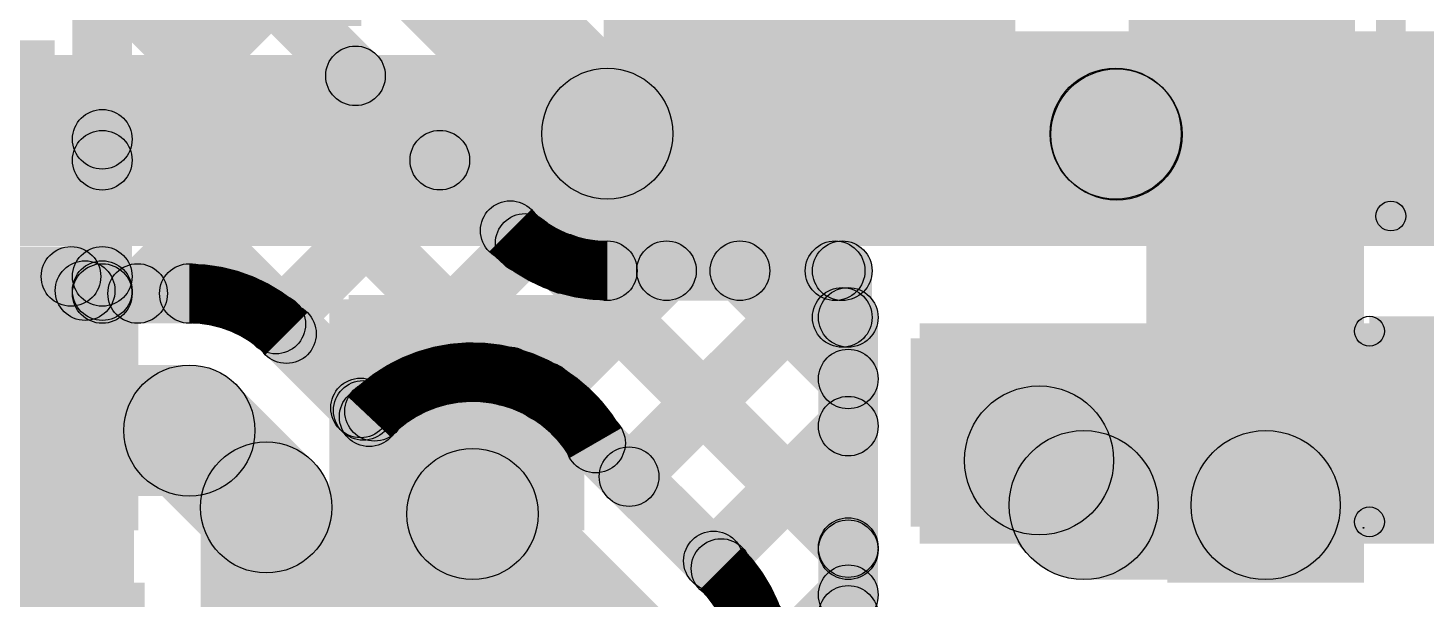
# Model space of a CAD drawing. Header units: millimetres. Extents: x -0.08 to 3.07, y -0.08 to 2.73.
# Drawn here: x 0.9654 to 1.1999, y 1.1467 to 1.2426 of the extents above; entities that cross this region are included whole.
import ezdxf

# ---------------------------------------------------------------- set-up
doc = ezdxf.new("R2010")
doc.units = ezdxf.units.MM
doc.header["$MEASUREMENT"] = 0
for name, color, linetype in [('BottomLayer', 5, 'Continuous'), ('BottomPaste', 16, 'Continuous'), ('BottomSolder', 6, 'Continuous'), ('TopLayer', 1, 'Continuous'), ('TopOverlay', 2, 'Continuous'), ('TopPaste', 8, 'Continuous'), ('TopSolder', 216, 'Continuous'), ('ViaHoleLayer', 16, 'Continuous')]:
    doc.layers.add(name, color=color, linetype=linetype)

# ---------------------------------------------------------------- blocks, each defined once
blk = doc.blocks.new('R__0402_8')
at = {"layer": 'TopLayer'}
for points in [[(-0.0275, -0.0125), (-0.0275, 0.0125), (-0.0095, 0.0125), (-0.0095, -0.0125)], [(0.0095, -0.0125), (0.0095, 0.0125), (0.0275, 0.0125), (0.0275, -0.0125)]]:
    blk.add_hatch(color=1, dxfattribs=at).paths.add_polyline_path(points)
at = {"layer": 'TopOverlay'}
h = blk.add_hatch(color=2, dxfattribs=at)
edge = h.paths.add_edge_path()
edge.add_arc((-0.031, 0.016), 0.0025, 0, 360)
h = blk.add_hatch(color=2, dxfattribs=at)
edge = h.paths.add_edge_path()
edge.add_arc((-0.031, 0.016), 0.0025, 0, 360)
for points in [[(-0.031, 0.0135), (-0.031, 0.0185), (0.031, 0.0185), (0.031, 0.0135)], [(-0.0285, -0.016), (-0.0335, -0.016), (-0.0335, 0.016), (-0.0285, 0.016)], [(0.0335, -0.016), (0.0285, -0.016), (0.0285, 0.016), (0.0335, 0.016)], [(-0.031, -0.0185), (-0.031, -0.0135), (0.031, -0.0135), (0.031, -0.0185)], [(-0.032, -0.01706), (-0.032, -0.01694), (0.032, -0.01694), (0.032, -0.01706)]]:
    blk.add_hatch(color=2, dxfattribs=at).paths.add_polyline_path(points)
h = blk.add_hatch(color=2, dxfattribs=at)
edge = h.paths.add_edge_path()
edge.add_arc((0.031, 0.016), 0.0025, 0, 360)
h = blk.add_hatch(color=2, dxfattribs=at)
edge = h.paths.add_edge_path()
edge.add_arc((0.031, 0.016), 0.0025, 0, 360)
h = blk.add_hatch(color=2, dxfattribs=at)
edge = h.paths.add_edge_path()
edge.add_arc((-0.031, -0.016), 0.0025, 0, 360)
h = blk.add_hatch(color=2, dxfattribs=at)
edge = h.paths.add_edge_path()
edge.add_arc((-0.031, -0.016), 0.0025, 0, 360)
h = blk.add_hatch(color=2, dxfattribs=at)
edge = h.paths.add_edge_path()
edge.add_arc((0.031, -0.016), 0.0025, 0, 360)
h = blk.add_hatch(color=2, dxfattribs=at)
edge = h.paths.add_edge_path()
edge.add_arc((0.031, -0.016), 0.0025, 0, 360)
h = blk.add_hatch(color=2, dxfattribs=at)
edge = h.paths.add_edge_path()
edge.add_arc((-0.032, -0.017), 0.0000635, 0, 360)
h = blk.add_hatch(color=2, dxfattribs=at)
edge = h.paths.add_edge_path()
edge.add_arc((0.032, -0.017), 0.0000635, 0, 360)
at = {"layer": 'TopPaste'}
for points in [[(-0.0275, -0.0125), (-0.0275, 0.0125), (-0.0095, 0.0125), (-0.0095, -0.0125)], [(0.0095, -0.0125), (0.0095, 0.0125), (0.0275, 0.0125), (0.0275, -0.0125)]]:
    blk.add_hatch(color=8, dxfattribs=at).paths.add_polyline_path(points)
at = {"layer": 'TopSolder'}
for points in [[(-0.0315, -0.0165), (-0.0315, 0.0165), (-0.0055, 0.0165), (-0.0055, -0.0165)], [(0.0055, -0.0165), (0.0055, 0.0165), (0.0315, 0.0165), (0.0315, -0.0165)]]:
    blk.add_hatch(color=216, dxfattribs=at).paths.add_polyline_path(points)
at = {"layer": 'TopOverlay'}
for centre, radius in [((-0.031, 0.016), 0.0025), ((-0.031, 0.016), 0.0025), ((0.031, 0.016), 0.0025), ((0.031, 0.016), 0.0025), ((-0.031, -0.016), 0.0025), ((-0.031, -0.016), 0.0025), ((0.031, -0.016), 0.0025), ((0.031, -0.016), 0.0025), ((-0.032, -0.017), 0.0000635), ((0.032, -0.017), 0.0000635)]:
    blk.add_circle(centre, radius, dxfattribs=at)
blk = doc.blocks.new('R__0402_B_42')
at = {"layer": 'BottomLayer'}
for points in [[(-0.0095, 0.0125), (-0.0095, -0.0125), (-0.0275, -0.0125), (-0.0275, 0.0125)], [(0.0275, 0.0125), (0.0275, -0.0125), (0.0095, -0.0125), (0.0095, 0.0125)]]:
    blk.add_hatch(color=5, dxfattribs=at).paths.add_polyline_path(points)
at = {"layer": 'BottomPaste'}
for points in [[(-0.0095, 0.0125), (-0.0095, -0.0125), (-0.0275, -0.0125), (-0.0275, 0.0125)], [(0.0275, 0.0125), (0.0275, -0.0125), (0.0095, -0.0125), (0.0095, 0.0125)]]:
    blk.add_hatch(color=16, dxfattribs=at).paths.add_polyline_path(points)
at = {"layer": 'BottomSolder'}
for points in [[(-0.0055, 0.0165), (-0.0055, -0.0165), (-0.0315, -0.0165), (-0.0315, 0.0165)], [(0.0315, 0.0165), (0.0315, -0.0165), (0.0055, -0.0165), (0.0055, 0.0165)]]:
    blk.add_hatch(color=6, dxfattribs=at).paths.add_polyline_path(points)
blk = doc.blocks.new('R__0402_43')
at = {"layer": 'TopLayer'}
for points in [[(-0.0275, -0.0125), (-0.0275, 0.0125), (-0.0095, 0.0125), (-0.0095, -0.0125)], [(0.0095, -0.0125), (0.0095, 0.0125), (0.0275, 0.0125), (0.0275, -0.0125)]]:
    blk.add_hatch(color=1, dxfattribs=at).paths.add_polyline_path(points)
at = {"layer": 'TopOverlay'}
h = blk.add_hatch(color=2, dxfattribs=at)
edge = h.paths.add_edge_path()
edge.add_arc((-0.031, 0.016), 0.0025, 0, 360)
h = blk.add_hatch(color=2, dxfattribs=at)
edge = h.paths.add_edge_path()
edge.add_arc((-0.031, 0.016), 0.0025, 0, 360)
for points in [[(-0.031, 0.0135), (-0.031, 0.0185), (0.031, 0.0185), (0.031, 0.0135)], [(-0.0335, 0.016), (-0.0285, 0.016), (-0.0285, -0.016), (-0.0335, -0.016)], [(0.0285, 0.016), (0.0335, 0.016), (0.0335, -0.016), (0.0285, -0.016)], [(-0.031, -0.0185), (-0.031, -0.0135), (0.031, -0.0135), (0.031, -0.0185)], [(-0.032, -0.01706), (-0.032, -0.01694), (0.032, -0.01694), (0.032, -0.01706)]]:
    blk.add_hatch(color=2, dxfattribs=at).paths.add_polyline_path(points)
h = blk.add_hatch(color=2, dxfattribs=at)
edge = h.paths.add_edge_path()
edge.add_arc((0.031, 0.016), 0.0025, 0, 360)
h = blk.add_hatch(color=2, dxfattribs=at)
edge = h.paths.add_edge_path()
edge.add_arc((0.031, 0.016), 0.0025, 0, 360)
h = blk.add_hatch(color=2, dxfattribs=at)
edge = h.paths.add_edge_path()
edge.add_arc((-0.031, -0.016), 0.0025, 0, 360)
h = blk.add_hatch(color=2, dxfattribs=at)
edge = h.paths.add_edge_path()
edge.add_arc((-0.031, -0.016), 0.0025, 0, 360)
h = blk.add_hatch(color=2, dxfattribs=at)
edge = h.paths.add_edge_path()
edge.add_arc((0.031, -0.016), 0.0025, 0, 360)
h = blk.add_hatch(color=2, dxfattribs=at)
edge = h.paths.add_edge_path()
edge.add_arc((0.031, -0.016), 0.0025, 0, 360)
h = blk.add_hatch(color=2, dxfattribs=at)
edge = h.paths.add_edge_path()
edge.add_arc((-0.032, -0.017), 0.0000635, 0, 360)
h = blk.add_hatch(color=2, dxfattribs=at)
edge = h.paths.add_edge_path()
edge.add_arc((0.032, -0.017), 0.0000635, 0, 360)
at = {"layer": 'TopPaste'}
for points in [[(-0.0275, -0.0125), (-0.0275, 0.0125), (-0.0095, 0.0125), (-0.0095, -0.0125)], [(0.0095, -0.0125), (0.0095, 0.0125), (0.0275, 0.0125), (0.0275, -0.0125)]]:
    blk.add_hatch(color=8, dxfattribs=at).paths.add_polyline_path(points)
at = {"layer": 'TopSolder'}
for points in [[(-0.0315, -0.0165), (-0.0315, 0.0165), (-0.0055, 0.0165), (-0.0055, -0.0165)], [(0.0055, -0.0165), (0.0055, 0.0165), (0.0315, 0.0165), (0.0315, -0.0165)]]:
    blk.add_hatch(color=216, dxfattribs=at).paths.add_polyline_path(points)
at = {"layer": 'TopOverlay'}
for centre, radius in [((-0.031, 0.016), 0.0025), ((-0.031, 0.016), 0.0025), ((0.031, 0.016), 0.0025), ((0.031, 0.016), 0.0025), ((-0.031, -0.016), 0.0025), ((-0.031, -0.016), 0.0025), ((0.031, -0.016), 0.0025), ((0.031, -0.016), 0.0025), ((-0.032, -0.017), 0.0000635), ((0.032, -0.017), 0.0000635)]:
    blk.add_circle(centre, radius, dxfattribs=at)
blk = doc.blocks.new('SOT23_3_B_51')
at = {"layer": 'BottomLayer'}
for points in [[(-0.02166, 0.02657), (-0.05316, 0.02657), (-0.05316, 0.05807), (-0.02166, 0.05807)], [(0.05314, 0.02657), (0.02165, 0.02657), (0.02165, 0.05807), (0.05314, 0.05807)], [(0.01574, -0.05807), (-0.01575, -0.05807), (-0.01575, -0.02657), (0.01574, -0.02657)]]:
    blk.add_hatch(color=5, dxfattribs=at).paths.add_polyline_path(points)
at = {"layer": 'BottomPaste'}
for points in [[(-0.02166, 0.02657), (-0.05316, 0.02657), (-0.05316, 0.05807), (-0.02166, 0.05807)], [(0.05314, 0.02657), (0.02165, 0.02657), (0.02165, 0.05807), (0.05314, 0.05807)], [(0.01574, -0.05807), (-0.01575, -0.05807), (-0.01575, -0.02657), (0.01574, -0.02657)]]:
    blk.add_hatch(color=16, dxfattribs=at).paths.add_polyline_path(points)
at = {"layer": 'BottomSolder'}
for points in [[(-0.01766, 0.02257), (-0.05716, 0.02257), (-0.05716, 0.06207), (-0.01766, 0.06207)], [(0.05714, 0.02257), (0.01765, 0.02257), (0.01765, 0.06207), (0.05714, 0.06207)], [(0.01974, -0.06207), (-0.01975, -0.06207), (-0.01975, -0.02257), (0.01974, -0.02257)]]:
    blk.add_hatch(color=6, dxfattribs=at).paths.add_polyline_path(points)
blk = doc.blocks.new('LM393DT_60')
at = {"layer": 'TopLayer'}
for points in [[(-0.07579, 0.03681), (-0.07579, 0.01319), (-0.13681, 0.01319), (-0.13681, 0.03681)], [(0.13681, 0.03681), (0.13681, 0.01319), (0.07579, 0.01319), (0.07579, 0.03681)], [(-0.07579, -0.01319), (-0.07579, -0.03681), (-0.13681, -0.03681), (-0.13681, -0.01319)], [(0.13681, -0.01319), (0.13681, -0.03681), (0.07579, -0.03681), (0.07579, -0.01319)]]:
    blk.add_hatch(color=1, dxfattribs=at).paths.add_polyline_path(points)
at = {"layer": 'TopPaste'}
for points in [[(-0.07579, 0.03681), (-0.07579, 0.01319), (-0.13681, 0.01319), (-0.13681, 0.03681)], [(0.13681, 0.03681), (0.13681, 0.01319), (0.07579, 0.01319), (0.07579, 0.03681)], [(-0.07579, -0.01319), (-0.07579, -0.03681), (-0.13681, -0.03681), (-0.13681, -0.01319)], [(0.13681, -0.01319), (0.13681, -0.03681), (0.07579, -0.03681), (0.07579, -0.01319)]]:
    blk.add_hatch(color=8, dxfattribs=at).paths.add_polyline_path(points)
at = {"layer": 'TopSolder'}
for points in [[(-0.07179, 0.04081), (-0.07179, 0.00919), (-0.14081, 0.00919), (-0.14081, 0.04081)], [(0.14081, 0.04081), (0.14081, 0.00919), (0.07179, 0.00919), (0.07179, 0.04081)], [(-0.07179, -0.00919), (-0.07179, -0.04081), (-0.14081, -0.04081), (-0.14081, -0.00919)], [(0.14081, -0.00919), (0.14081, -0.04081), (0.07179, -0.04081), (0.07179, -0.00919)]]:
    blk.add_hatch(color=216, dxfattribs=at).paths.add_polyline_path(points)
blk = doc.blocks.new('S______B______B_65')
at = {"layer": 'BottomLayer'}
for points in [[(-0.015, 0.0175), (-0.015, -0.0175), (-0.045, -0.0175), (-0.045, 0.0175)], [(0.045, 0.0175), (0.045, -0.0175), (0.015, -0.0175), (0.015, 0.0175)]]:
    blk.add_hatch(color=5, dxfattribs=at).paths.add_polyline_path(points)
at = {"layer": 'BottomPaste'}
for points in [[(-0.015, 0.0175), (-0.015, -0.0175), (-0.045, -0.0175), (-0.045, 0.0175)], [(0.045, 0.0175), (0.045, -0.0175), (0.015, -0.0175), (0.015, 0.0175)]]:
    blk.add_hatch(color=16, dxfattribs=at).paths.add_polyline_path(points)
at = {"layer": 'BottomSolder'}
for points in [[(-0.011, 0.0215), (-0.011, -0.0215), (-0.049, -0.0215), (-0.049, 0.0215)], [(0.049, 0.0215), (0.049, -0.0215), (0.011, -0.0215), (0.011, 0.0215)]]:
    blk.add_hatch(color=6, dxfattribs=at).paths.add_polyline_path(points)
blk = doc.blocks.new('S______B______B_68')
at = {"layer": 'BottomLayer'}
for points in [[(-0.015, 0.0175), (-0.015, -0.0175), (-0.045, -0.0175), (-0.045, 0.0175)], [(0.045, 0.0175), (0.045, -0.0175), (0.015, -0.0175), (0.015, 0.0175)]]:
    blk.add_hatch(color=5, dxfattribs=at).paths.add_polyline_path(points)
at = {"layer": 'BottomPaste'}
for points in [[(-0.015, 0.0175), (-0.015, -0.0175), (-0.045, -0.0175), (-0.045, 0.0175)], [(0.045, 0.0175), (0.045, -0.0175), (0.015, -0.0175), (0.015, 0.0175)]]:
    blk.add_hatch(color=16, dxfattribs=at).paths.add_polyline_path(points)
at = {"layer": 'BottomSolder'}
for points in [[(-0.011, 0.0215), (-0.011, -0.0215), (-0.049, -0.0215), (-0.049, 0.0215)], [(0.049, 0.0215), (0.049, -0.0215), (0.011, -0.0215), (0.011, 0.0215)]]:
    blk.add_hatch(color=6, dxfattribs=at).paths.add_polyline_path(points)

msp = doc.modelspace()

# ---------------------------------------------------------------- hatches: boundary and pattern name
at = {"layer": 'BottomLayer'}
for points in [[(1.062, 1.206), (1.131, 1.206), (1.131, 1.322), (1.062, 1.322)], [(1.153, 1.19), (1.188, 1.19), (1.188, 1.262), (1.153, 1.262)], [(0.909, 1.206), (1.065, 1.206), (1.065, 1.238), (0.909, 1.238)], [(1.016, 1.102), (1.058, 1.102), (1.058, 1.197), (1.016, 1.197)], [(0.9412, 1.102), (0.9832, 1.102), (0.9832, 1.195), (0.9412, 1.195)], [(1.12616, 1.16116), (1.14384, 1.17884), (1.15134, 1.17134), (1.13366, 1.15366)], [(1.1425, 1.15), (1.1425, 1.175), (1.173, 1.175), (1.173, 1.15)], [(1.173, 1.15), (1.189, 1.15), (1.189, 1.175), (1.173, 1.175)]]:
    msp.add_hatch(color=5, dxfattribs=at).paths.add_polyline_path(points)
h = msp.add_hatch(color=5, dxfattribs=at)
edge = h.paths.add_edge_path()
edge.add_arc((1.135, 1.17), 0.0125, 0, 360)
h = msp.add_hatch(color=5, dxfattribs=at)
edge = h.paths.add_edge_path()
edge.add_arc((1.135, 1.17), 0.01181, 0, 360)
h = msp.add_hatch(color=5, dxfattribs=at)
edge = h.paths.add_edge_path()
edge.add_arc((1.1425, 1.1625), 0.0125, 0, 360)
h = msp.add_hatch(color=5, dxfattribs=at)
edge = h.paths.add_edge_path()
edge.add_arc((1.1425, 1.1625), 0.0125, 0, 360)
h = msp.add_hatch(color=5, dxfattribs=at)
edge = h.paths.add_edge_path()
edge.add_arc((1.173, 1.1625), 0.0125, 0, 360)
h = msp.add_hatch(color=5, dxfattribs=at)
edge = h.paths.add_edge_path()
edge.add_arc((1.04, 1.161), 0.01181, 0, 360)
at = {"layer": 'TopLayer'}
for points in [[(1.00497, 1.2669), (1.02052, 1.28246), (1.07038, 1.2326), (1.05482, 1.21704)], [(0.97488, 1.24814), (0.98195, 1.25521), (1.0496, 1.18756), (1.04253, 1.18049)], [(0.99968, 1.24814), (1.00675, 1.25521), (1.04987, 1.21209), (1.0428, 1.20502)], [(0.98145, 1.21682), (0.97438, 1.22389), (1.00269, 1.2522), (1.00976, 1.24513)], [(0.98291, 1.20087), (0.97291, 1.20087), (0.97291, 1.24849), (0.98291, 1.24849)], [(1.114, 1.206), (1.377, 1.206), (1.377, 1.242), (1.114, 1.242)], [(0.98738, 1.19446), (0.98031, 1.20154), (1.01683, 1.23806), (1.0239, 1.23099)], [(1.0626, 1.21382), (1.0626, 1.23582), (1.14785, 1.23582), (1.14785, 1.21382)], [(1.14008, 1.21704), (1.15563, 1.2326), (1.15578, 1.23246), (1.14022, 1.2169)], [(0.97438, 1.22036), (0.98145, 1.22743), (1.02711, 1.18177), (1.02004, 1.1747)], [(1.01053, 1.18933), (1.00346, 1.1964), (1.03098, 1.22392), (1.03805, 1.21685)], [(1.01053, 1.18933), (1.00346, 1.1964), (1.03098, 1.22392), (1.03805, 1.21685)], [(1.02476, 1.17528), (1.01769, 1.18235), (1.04528, 1.20994), (1.05235, 1.20287)], [(0.89289, 1.19587), (0.89289, 1.20587), (0.97791, 1.20587), (0.97791, 1.19587)], [(1.0557, 1.17793), (1.04863, 1.185), (1.06898, 1.20536), (1.07605, 1.19829)], [(1.05186, 1.19944), (1.05893, 1.20652), (1.10654, 1.15891), (1.09946, 1.15184)], [(1.0626, 1.19682), (1.0626, 1.20682), (1.102, 1.20682), (1.102, 1.19682)], [(1.06979, 1.16374), (1.06272, 1.17081), (1.09727, 1.20536), (1.10434, 1.19829)], [(1.0813, 1.19829), (1.08837, 1.20536), (1.10654, 1.18719), (1.09946, 1.18012)], [(0.89289, 1.19349), (0.89289, 1.20349), (0.97791, 1.20349), (0.97791, 1.19349)], [(0.96912, 1.19733), (0.97619, 1.2044), (0.97857, 1.20202), (0.9715, 1.19495)], [(0.97791, 1.193), (0.97791, 1.203), (0.99251, 1.203), (0.99251, 1.193)], [(1.107, 1.194), (1.097, 1.194), (1.097, 1.20182), (1.107, 1.20182)], [(1.00524, 1.18773), (1.01231, 1.1948), (1.0252, 1.18191), (1.01813, 1.17484)], [(1.108, 1.155), (1.098, 1.155), (1.098, 1.194), (1.108, 1.194)], [(1.115, 1.156), (1.214, 1.156), (1.214, 1.193), (1.115, 1.193)], [(0.93572, 1.164), (0.93572, 1.186), (0.99251, 1.186), (0.99251, 1.164)], [(0.98474, 1.16722), (1.00029, 1.18278), (1.01318, 1.16989), (0.99762, 1.15433)], [(1.08393, 1.1496), (1.07686, 1.15667), (1.09946, 1.17927), (1.10654, 1.1722)], [(1.05708, 1.16937), (1.06416, 1.17644), (1.0852, 1.1554), (1.07813, 1.14833)], [(1.03222, 1.15322), (1.04778, 1.16878), (1.07318, 1.14338), (1.05762, 1.12782)], [(1.0164, 1.06668), (0.9944, 1.06668), (0.9944, 1.16211), (1.0164, 1.16211)], [(1.108, 1.144), (1.098, 1.144), (1.098, 1.155), (1.108, 1.155)], [(1.108, 1.144), (1.098, 1.144), (1.098, 1.155), (1.108, 1.155)], [(1.09194, 1.12932), (1.08487, 1.13639), (1.09946, 1.15099), (1.10654, 1.14392)]]:
    msp.add_hatch(color=1, dxfattribs=at).paths.add_polyline_path(points)
h = msp.add_hatch(color=1, dxfattribs=at)
edge = h.paths.add_edge_path()
edge.add_arc((1.02037, 1.23453), 0.005, 0, 360)
h = msp.add_hatch(color=1, dxfattribs=at)
edge = h.paths.add_edge_path()
edge.add_arc((1.0626, 1.22482), 0.011, 0, 360)
h = msp.add_hatch(color=1, dxfattribs=at)
edge = h.paths.add_edge_path()
edge.add_arc((1.0626, 1.22482), 0.011, 0, 360)
h = msp.add_hatch(color=1, dxfattribs=at)
edge = h.paths.add_edge_path()
edge.add_arc((1.14785, 1.22482), 0.011, 0, 360)
h = msp.add_hatch(color=1, dxfattribs=at)
edge = h.paths.add_edge_path()
edge.add_arc((1.14785, 1.22482), 0.011, 0, 360)
h = msp.add_hatch(color=1, dxfattribs=at)
edge = h.paths.add_edge_path()
edge.add_arc((1.148, 1.22468), 0.011, 0, 360)
h = msp.add_hatch(color=1, dxfattribs=at)
edge = h.paths.add_edge_path()
edge.add_arc((0.97791, 1.22389), 0.005, 0, 360)
h = msp.add_hatch(color=1, dxfattribs=at)
edge = h.paths.add_edge_path()
edge.add_arc((0.97791, 1.22036), 0.005, 0, 360)
h = msp.add_hatch(color=1, dxfattribs=at)
edge = h.paths.add_edge_path()
edge.add_arc((1.03451, 1.22038), 0.005, 0, 360)
h = msp.add_hatch(color=1, dxfattribs=at)
edge = h.paths.add_edge_path()
edge.add_arc((1.03451, 1.22038), 0.005, 0, 360)
h = msp.add_hatch(color=1, dxfattribs=at)
edge = h.paths.add_edge_path()
edge.add_arc((1.04633, 1.20856), 0.005, 0, 360)
h = msp.add_hatch(color=1, dxfattribs=at)
edge = h.paths.add_edge_path()
edge.add_arc((1.04633, 1.20856), 0.005, 0, 360)
h = msp.add_hatch(color=1, dxfattribs=at)
edge = h.paths.add_edge_path()
edge.add_arc((1.04633, 1.20856), 0.005, 0, 360)
h = msp.add_hatch(color=1, dxfattribs=at)
edge = h.paths.add_edge_path()
edge.add_arc((1.04882, 1.20641), 0.005, 0, 360)
h = msp.add_hatch(color=1, dxfattribs=at)
edge = h.paths.add_edge_path()
edge.add_arc((1.05539, 1.20298), 0.005, 0, 360)
h = msp.add_hatch(color=1, dxfattribs=at)
edge = h.paths.add_edge_path()
edge.add_arc((0.97266, 1.20087), 0.005, 0, 360)
h = msp.add_hatch(color=1, dxfattribs=at)
edge = h.paths.add_edge_path()
edge.add_arc((0.97791, 1.20087), 0.005, 0, 360)
h = msp.add_hatch(color=1, dxfattribs=at)
edge = h.paths.add_edge_path()
edge.add_arc((0.97791, 1.20087), 0.005, 0, 360)
h = msp.add_hatch(color=1, dxfattribs=at)
edge = h.paths.add_edge_path()
edge.add_arc((1.0626, 1.20182), 0.005, 0, 360)
h = msp.add_hatch(color=1, dxfattribs=at)
edge = h.paths.add_edge_path()
edge.add_arc((1.0626, 1.20182), 0.005, 0, 360)
h = msp.add_hatch(color=1, dxfattribs=at)
edge = h.paths.add_edge_path()
edge.add_arc((1.0626, 1.20182), 0.005, 0, 360)
h = msp.add_hatch(color=1, dxfattribs=at)
edge = h.paths.add_edge_path()
edge.add_arc((1.07252, 1.20182), 0.005, 0, 360)
h = msp.add_hatch(color=1, dxfattribs=at)
edge = h.paths.add_edge_path()
edge.add_arc((1.08484, 1.20182), 0.005, 0, 360)
h = msp.add_hatch(color=1, dxfattribs=at)
edge = h.paths.add_edge_path()
edge.add_arc((1.1008, 1.20182), 0.005, 0, 360)
h = msp.add_hatch(color=1, dxfattribs=at)
edge = h.paths.add_edge_path()
edge.add_arc((1.102, 1.20182), 0.005, 0, 360)
h = msp.add_hatch(color=1, dxfattribs=at)
edge = h.paths.add_edge_path()
edge.add_arc((1.102, 1.20182), 0.005, 0, 360)
h = msp.add_hatch(color=1, dxfattribs=at)
edge = h.paths.add_edge_path()
edge.add_arc((0.97503, 1.19849), 0.005, 0, 360)
h = msp.add_hatch(color=1, dxfattribs=at)
edge = h.paths.add_edge_path()
edge.add_arc((0.97791, 1.19849), 0.005, 0, 360)
h = msp.add_hatch(color=1, dxfattribs=at)
edge = h.paths.add_edge_path()
edge.add_arc((0.97791, 1.198), 0.005, 0, 360)
h = msp.add_hatch(color=1, dxfattribs=at)
edge = h.paths.add_edge_path()
edge.add_arc((0.98384, 1.198), 0.005, 0, 360)
h = msp.add_hatch(color=1, dxfattribs=at)
edge = h.paths.add_edge_path()
edge.add_arc((0.99251, 1.198), 0.005, 0, 360)
h = msp.add_hatch(color=1, dxfattribs=at)
edge = h.paths.add_edge_path()
edge.add_arc((0.99251, 1.198), 0.005, 0, 360)
h = msp.add_hatch(color=1, dxfattribs=at)
edge = h.paths.add_edge_path()
edge.add_arc((0.99251, 1.198), 0.005, 0, 360)
h = msp.add_hatch(color=1, dxfattribs=at)
edge = h.paths.add_edge_path()
edge.add_arc((1.102, 1.194), 0.005, 0, 360)
h = msp.add_hatch(color=1, dxfattribs=at)
edge = h.paths.add_edge_path()
edge.add_arc((1.103, 1.194), 0.005, 0, 360)
h = msp.add_hatch(color=1, dxfattribs=at)
edge = h.paths.add_edge_path()
edge.add_arc((1.007, 1.19287), 0.005, 0, 360)
h = msp.add_hatch(color=1, dxfattribs=at)
edge = h.paths.add_edge_path()
edge.add_arc((1.007, 1.19287), 0.005, 0, 360)
h = msp.add_hatch(color=1, dxfattribs=at)
edge = h.paths.add_edge_path()
edge.add_arc((1.00878, 1.19126), 0.005, 0, 360)
h = msp.add_hatch(color=1, dxfattribs=at)
edge = h.paths.add_edge_path()
edge.add_arc((1.00878, 1.19126), 0.005, 0, 360)
h = msp.add_hatch(color=1, dxfattribs=at)
edge = h.paths.add_edge_path()
edge.add_arc((1.00878, 1.19126), 0.005, 0, 360)
h = msp.add_hatch(color=1, dxfattribs=at)
edge = h.paths.add_edge_path()
edge.add_arc((1.04606, 1.18403), 0.005, 0, 360)
h = msp.add_hatch(color=1, dxfattribs=at)
edge = h.paths.add_edge_path()
edge.add_arc((1.05216, 1.18147), 0.005, 0, 360)
h = msp.add_hatch(color=1, dxfattribs=at)
edge = h.paths.add_edge_path()
edge.add_arc((1.103, 1.18366), 0.005, 0, 360)
h = msp.add_hatch(color=1, dxfattribs=at)
edge = h.paths.add_edge_path()
edge.add_arc((0.99251, 1.175), 0.011, 0, 360)
h = msp.add_hatch(color=1, dxfattribs=at)
edge = h.paths.add_edge_path()
edge.add_arc((0.99251, 1.175), 0.011, 0, 360)
h = msp.add_hatch(color=1, dxfattribs=at)
edge = h.paths.add_edge_path()
edge.add_arc((1.02123, 1.17881), 0.005, 0, 360)
h = msp.add_hatch(color=1, dxfattribs=at)
edge = h.paths.add_edge_path()
edge.add_arc((1.02167, 1.17838), 0.005, 0, 360)
h = msp.add_hatch(color=1, dxfattribs=at)
edge = h.paths.add_edge_path()
edge.add_arc((1.02266, 1.17732), 0.005, 0, 360)
h = msp.add_hatch(color=1, dxfattribs=at)
edge = h.paths.add_edge_path()
edge.add_arc((1.02357, 1.17823), 0.005, 0, 360)
h = msp.add_hatch(color=1, dxfattribs=at)
edge = h.paths.add_edge_path()
edge.add_arc((1.135, 1.17), 0.01181, 0, 360)
h = msp.add_hatch(color=1, dxfattribs=at)
edge = h.paths.add_edge_path()
edge.add_arc((1.103, 1.17574), 0.005, 0, 360)
h = msp.add_hatch(color=1, dxfattribs=at)
edge = h.paths.add_edge_path()
edge.add_arc((1.06062, 1.17291), 0.005, 0, 360)
h = msp.add_hatch(color=1, dxfattribs=at)
edge = h.paths.add_edge_path()
edge.add_arc((1.06062, 1.17291), 0.005, 0, 360)
h = msp.add_hatch(color=1, dxfattribs=at)
edge = h.paths.add_edge_path()
edge.add_arc((1.0054, 1.16211), 0.011, 0, 360)
h = msp.add_hatch(color=1, dxfattribs=at)
edge = h.paths.add_edge_path()
edge.add_arc((1.0054, 1.16211), 0.011, 0, 360)
h = msp.add_hatch(color=1, dxfattribs=at)
edge = h.paths.add_edge_path()
edge.add_arc((1.04, 1.161), 0.01181, 0, 360)
h = msp.add_hatch(color=1, dxfattribs=at)
edge = h.paths.add_edge_path()
edge.add_arc((1.06625, 1.16727), 0.005, 0, 360)
h = msp.add_hatch(color=1, dxfattribs=at)
edge = h.paths.add_edge_path()
edge.add_arc((1.04, 1.161), 0.011, 0, 360)
h = msp.add_hatch(color=1, dxfattribs=at)
edge = h.paths.add_edge_path()
edge.add_arc((1.103, 1.15537), 0.005, 0, 360)
h = msp.add_hatch(color=1, dxfattribs=at)
edge = h.paths.add_edge_path()
edge.add_arc((1.103, 1.155), 0.005, 0, 360)
h = msp.add_hatch(color=1, dxfattribs=at)
edge = h.paths.add_edge_path()
edge.add_arc((1.103, 1.155), 0.005, 0, 360)
h = msp.add_hatch(color=1, dxfattribs=at)
edge = h.paths.add_edge_path()
edge.add_arc((1.103, 1.155), 0.005, 0, 360)
h = msp.add_hatch(color=1, dxfattribs=at)
edge = h.paths.add_edge_path()
edge.add_arc((1.0804, 1.15313), 0.005, 0, 360)
h = msp.add_hatch(color=1, dxfattribs=at)
edge = h.paths.add_edge_path()
edge.add_arc((1.08167, 1.15186), 0.005, 0, 360)
h = msp.add_hatch(color=1, dxfattribs=at)
edge = h.paths.add_edge_path()
edge.add_arc((1.08167, 1.15186), 0.005, 0, 360)
h = msp.add_hatch(color=1, dxfattribs=at)
edge = h.paths.add_edge_path()
edge.add_arc((1.08167, 1.15186), 0.005, 0, 360)
h = msp.add_hatch(color=1, dxfattribs=at)
edge = h.paths.add_edge_path()
edge.add_arc((1.103, 1.14745), 0.005, 0, 360)
h = msp.add_hatch(color=1, dxfattribs=at)
edge = h.paths.add_edge_path()
edge.add_arc((1.103, 1.144), 0.005, 0, 360)
h = msp.add_hatch(color=1, dxfattribs=at)
edge = h.paths.add_edge_path()
edge.add_arc((1.103, 1.144), 0.005, 0, 360)
h = msp.add_hatch(color=1, dxfattribs=at)
edge = h.paths.add_edge_path()
edge.add_arc((1.103, 1.144), 0.005, 0, 360)
h = msp.add_hatch(color=1, dxfattribs=at)
edge = h.paths.add_edge_path()
edge.add_arc((1.08722, 1.14287), 0.005, 0, 360)
at = {"layer": 'ViaHoleLayer'}
h = msp.add_hatch(color=16, dxfattribs=at)
edge = h.paths.add_edge_path()
edge.add_arc((1.135, 1.17), 0.00591, 0, 360)
h = msp.add_hatch(color=16, dxfattribs=at)
edge = h.paths.add_edge_path()
edge.add_arc((1.04, 1.161), 0.00591, 0, 360)

# ---------------------------------------------------------------- linework, layer by layer
at = {"layer": 'BottomLayer'}
for centre in [(1.135, 1.17), (1.1425, 1.1625), (1.1425, 1.1625), (1.173, 1.1625)]:
    msp.add_circle(centre, 0.0125, dxfattribs=at)
at = {"layer": 'TopLayer', "const_width": 0.01}
for points in [[(1.0626, 1.20182, -0.198912), (1.04633, 1.20856)], [(1.0626, 1.20182, -0.198912), (1.04633, 1.20856)], [(0.99251, 1.198, -0.198912), (1.00878, 1.19126)], [(0.99251, 1.198, -0.198912), (1.00878, 1.19126)], [(1.02266, 1.17732, -0.50261), (1.06062, 1.17291)], [(1.08167, 1.15186, -0.198912), (1.0884, 1.1356)], [(1.08167, 1.15186, -0.198912), (1.0884, 1.1356)]]:
    msp.add_lwpolyline(points, format="xyb", dxfattribs=at)
at = {"layer": 'TopLayer'}
for centre, radius in [((1.02037, 1.23453), 0.005), ((1.0626, 1.22482), 0.011), ((1.0626, 1.22482), 0.011), ((1.14785, 1.22482), 0.011), ((1.14785, 1.22482), 0.011), ((1.148, 1.22468), 0.011), ((0.97791, 1.22389), 0.005), ((0.97791, 1.22036), 0.005), ((1.03451, 1.22038), 0.005), ((1.03451, 1.22038), 0.005), ((1.04633, 1.20856), 0.005), ((1.04633, 1.20856), 0.005), ((1.04633, 1.20856), 0.005), ((1.04882, 1.20641), 0.005), ((1.05539, 1.20298), 0.005), ((0.97266, 1.20087), 0.005), ((0.97791, 1.20087), 0.005), ((0.97791, 1.20087), 0.005), ((1.0626, 1.20182), 0.005), ((1.0626, 1.20182), 0.005), ((1.0626, 1.20182), 0.005), ((1.07252, 1.20182), 0.005), ((1.08484, 1.20182), 0.005), ((1.1008, 1.20182), 0.005), ((1.102, 1.20182), 0.005), ((1.102, 1.20182), 0.005), ((0.97503, 1.19849), 0.005), ((0.97791, 1.19849), 0.005), ((0.97791, 1.198), 0.005), ((0.98384, 1.198), 0.005), ((0.99251, 1.198), 0.005), ((0.99251, 1.198), 0.005), ((0.99251, 1.198), 0.005), ((1.102, 1.194), 0.005), ((1.103, 1.194), 0.005), ((1.007, 1.19287), 0.005), ((1.007, 1.19287), 0.005), ((1.00878, 1.19126), 0.005), ((1.00878, 1.19126), 0.005), ((1.00878, 1.19126), 0.005), ((1.04606, 1.18403), 0.005), ((1.05216, 1.18147), 0.005), ((1.103, 1.18366), 0.005), ((0.99251, 1.175), 0.011), ((0.99251, 1.175), 0.011), ((1.02123, 1.17881), 0.005), ((1.02167, 1.17838), 0.005), ((1.02266, 1.17732), 0.005), ((1.02357, 1.17823), 0.005), ((1.103, 1.17574), 0.005), ((1.06062, 1.17291), 0.005), ((1.06062, 1.17291), 0.005), ((1.0054, 1.16211), 0.011), ((1.0054, 1.16211), 0.011), ((1.06625, 1.16727), 0.005), ((1.04, 1.161), 0.011), ((1.103, 1.15537), 0.005), ((1.103, 1.155), 0.005), ((1.103, 1.155), 0.005), ((1.103, 1.155), 0.005), ((1.0804, 1.15313), 0.005), ((1.08167, 1.15186), 0.005), ((1.08167, 1.15186), 0.005), ((1.08167, 1.15186), 0.005), ((1.103, 1.14745), 0.005), ((1.103, 1.144), 0.005), ((1.103, 1.144), 0.005), ((1.103, 1.144), 0.005), ((1.08722, 1.14287), 0.005)]:
    msp.add_circle(centre, radius, dxfattribs=at)

# ---------------------------------------------------------------- block references
for name, p, rotation in [('LM393DT_60', (1.0417, 1.19968), 180), ('SOT23_3_B_51', (1.00159, 1.22032), 180), ('R__0402_43', (1.21, 1.242), 90), ('S______B______B_68', (1.139, 1.244), 360), ('R__0402_B_42', (1.173, 1.181), 90), ('R__0402_8', (1.2214, 1.17568), 360), ('S______B______B_65', (0.936, 1.128), 360)]:
    msp.add_blockref(name, p, dxfattribs=dict(rotation=rotation))

doc.saveas('drawing.dxf')
